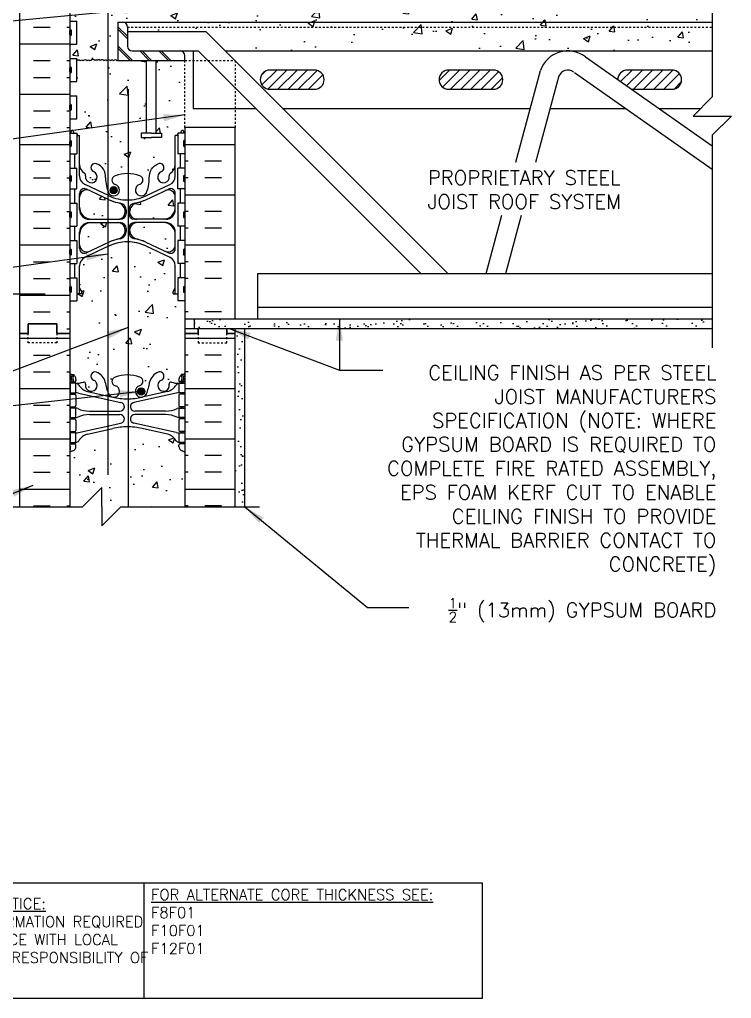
# Model space of a CAD drawing. Header units: inches. Extents: x 97.5 to 154.8, y 158.5 to 237.3.
# Drawn here: x 117.7 to 154.8, y 158.5 to 209.6 of the extents above; entities that cross this region are included whole.
import ezdxf

# ---------------------------------------------------------------- set-up
doc = ezdxf.new("R2010")
doc.units = ezdxf.units.IN
doc.header["$LTSCALE"] = 0.5
doc.header["$MEASUREMENT"] = 0
doc.linetypes.add('DASHED2', pattern=[0.375, 0.25, -0.125])
doc.linetypes.add('HIDDEN2', pattern=[0.1875, 0.125, -0.0625])
for name, color, linetype in [('HATCH', 12, 'Continuous'), ('Hidden2', 12, 'HIDDEN2'), ('line25', 2, 'Continuous'), ('LINE3', 3, 'Continuous'), ('LINE50', 5, 'Continuous'), ('LINE9', 9, 'Continuous'), ('TEXT', 4, 'Continuous'), ('Web_Edge', 9, 'Continuous')]:
    doc.layers.add(name, color=color, linetype=linetype)
doc.styles.add('DIM', font='romans.shx', dxfattribs={"width": 0.7})
doc.styles.add('ROMANS', font='romans.shx', dxfattribs={"height": 0.75})
doc.styles.get("Standard").update_dxf_attribs({"font": 'romans.shx', "height": 0.75})
doc.dimstyles.new('ext_12', dxfattribs={"dimscale": 12, "dimtxt": 0.075, "dimasz": 0.09375, "dimexe": 0.09375, "dimexo": 0.0625, "dimgap": 0.0625, "dimtad": 1, "dimdec": 1, "dimzin": 2, "dimdsep": 46, "dimlunit": 4, "dimtxsty": 'DIM', "dimcen": 0.09, "dimdle": 0.09375, "dimclrt": 4, "dimadec": 0, "dimazin": 0, "dimtfac": 1, "dimtdec": 1, "dimtmove": 2, "dimatfit": 3, "dimfxl": 1, "dimfrac": 2, "dimtolj": 1, "dimtzin": 0, "dimarcsym": 0})
pattern_1 = [(50, (0, 0), (3.5863, -0.31376), [0.375, -4.125]), (355, (0, 0), (-0.693757, 3.76096), [0.3, -3.3]), (100.4514, (0.299, -0.026), (2.892544, 3.4472), [0.3187, -3.50571]), (46.1842, (0, 1), (5.33621, -0.827596), [0.5625, -6.1875]), (96.6356, (0.4447, 0.931), (4.67331, 4.87059), [0.47805, -5.25857]), (351.1842, (0, 1), (4.67331, 4.87059), [0.45, -4.95]), (21, (0.5, 0.75), (2.984535, -2.013094), [0.375, -4.125]), (326, (0.5, 0.75), (1.216577, 3.62575), [0.3, -3.3]), (71.4514, (0.7487, 0.5822), (4.20111, 1.612656), [0.3187, -3.50571]), (37.5, (0, 0), (0.060799, 1.664469), [0, -3.26, 0, -3.35, 0, -3.3125]), (7.5, (0, 0), (1.315348, 1.972059), [0, -1.91, 0, -3.185, 0, -1.2625]), (327.5, (-1.115, 0), (2.669112, -0.1127744), [0, -1.25, 0, -3.9, 0, -5.175]), (317.5, (-1.615, 0), (2.91593, 0.500525), [0, -1.625, 0, -2.59, 0, -3.675])]

msp = doc.modelspace()

# ---------------------------------------------------------------- hatches: boundary and pattern name
at = {"layer": 'HATCH'}
h = msp.add_hatch(dxfattribs=at)
h.set_pattern_fill('AR-CONC', color=256, scale=0.5)
h.set_pattern_definition(pattern_1)
h.paths.add_polyline_path([(126.307, 230.738, 0.336749), (125.645, 230.632, 0.520567), (125.258, 230.632, 0.520567), (124.758, 230.632, 0.520567), (123.912, 230.632, 0.520567), (123.63, 230.632, 0.520567), (122.735, 230.632, 0.520567), (121.995, 230.632, 0.520567), (121.302, 230.632, 0.520567), (121.082, 230.632, 0.321585), (120.307, 230.658), (120.307, 230.033, 0.064398), (120.417, 229.967), (120.507, 229.967), (120.507, 229.926, -0.249069), (120.617, 229.719), (120.617, 229.651, -0.414214), (120.554, 229.589), (120.507, 229.589), (120.507, 229.519), (120.612, 229.519, 0.10046), (121.006, 229.576, -0.601435), (121.125, 229.471, 2.182095), (121.535, 229.684, -1), (121.699, 230.092, -0.24438), (122.147, 229.572, 0.053157), (122.313, 228.957, 0.223253), (122.513, 228.793), (122.533, 228.788, 0.955472), (122.671, 229.382, -0.735593), (122.658, 229.84, -0.082755), (123.307, 229.948, -0.082755), (123.956, 229.84, -0.735593), (123.943, 229.382, 0.955472), (124.081, 228.788), (124.101, 228.793, 0.223253), (124.301, 228.957, 0.053157), (124.467, 229.572, -0.24438), (124.915, 230.092, -1), (125.079, 229.684, 2.182095), (125.489, 229.471, -0.601435), (125.608, 229.576, 0.10046), (126.002, 229.519), (126.107, 229.519), (126.107, 229.589), (126.059, 229.589, -0.414214), (125.997, 229.651), (125.997, 229.719, -0.249069), (126.107, 229.926), (126.107, 229.967), (126.197, 229.967, 0.064398), (126.307, 230.033)])
h.paths.add_polyline_path([(126.307, 225.904, 0.082415), (126.164, 225.983, -0.317837), (125.997, 226.219), (125.997, 226.286, -0.414214), (126.059, 226.349), (126.107, 226.349), (126.107, 226.419), (126.002, 226.419, -0.188973), (125.846, 226.513, 0.196323), (125.397, 226.86), (124.075, 227.15, 0.057795), (123.307, 227.239, 0.057795), (122.539, 227.15), (121.217, 226.86, 0.196323), (120.768, 226.513, -0.188973), (120.612, 226.419), (120.507, 226.419), (120.507, 226.349), (120.554, 226.349, -0.414214), (120.617, 226.286), (120.617, 226.219, -0.317837), (120.45, 225.983, 0.082415), (120.307, 225.904), (120.307, 222.754), (120.571, 222.754), (121.571, 221.754), (121.571, 223.754), (122.571, 222.754), (126.307, 222.754)])
h.paths.add_polyline_path([(126.307, 220.254), (122.571, 220.254), (121.571, 221.254), (121.571, 219.254), (120.571, 220.254), (120.307, 220.254), (120.307, 217.473, 0.082415), (120.45, 217.394, -0.317837), (120.617, 217.158), (120.617, 217.091, -0.414214), (120.554, 217.028), (120.507, 217.028), (120.507, 216.958), (120.612, 216.958, -0.188973), (120.768, 216.863, 0.196323), (121.217, 216.517), (122.539, 216.227, 0.057795), (123.307, 216.138, 0.057795), (124.075, 216.227), (125.397, 216.517, 0.196323), (125.846, 216.863, -0.188973), (126.002, 216.958), (126.107, 216.958), (126.107, 217.028), (126.059, 217.028, -0.414214), (125.997, 217.091), (125.997, 217.158, -0.317837), (126.164, 217.394, 0.082415), (126.307, 217.473)])
h.paths.add_polyline_path([(126.307, 213.343, 0.064398), (126.197, 213.409), (126.107, 213.409), (126.107, 213.451, -0.249069), (125.997, 213.658), (125.997, 213.726, -0.414214), (126.059, 213.788), (126.107, 213.788), (126.107, 213.858), (126.002, 213.858, 0.10046), (125.608, 213.801, -0.601435), (125.489, 213.906, 2.182095), (125.079, 213.693, -1), (124.915, 213.285, -0.24438), (124.467, 213.805, 0.053157), (124.301, 214.419, 0.223253), (124.101, 214.584), (124.081, 214.589, 0.955472), (123.943, 213.995, -0.735593), (123.956, 213.537, -0.082755), (123.307, 213.429, -0.082755), (122.658, 213.537, -0.735593), (122.671, 213.995, 0.955472), (122.533, 214.589), (122.513, 214.584, 0.223253), (122.313, 214.419, 0.053157), (122.147, 213.805, -0.24438), (121.699, 213.285, -1), (121.535, 213.693, 2.182095), (121.125, 213.906, -0.601435), (121.006, 213.801, 0.10046), (120.612, 213.858), (120.507, 213.858), (120.507, 213.788), (120.554, 213.788, -0.414214), (120.617, 213.726), (120.617, 213.658, -0.249069), (120.507, 213.451), (120.507, 213.409), (120.417, 213.409, 0.064398), (120.307, 213.343), (120.307, 211.254), (120.307, 210.776, -0.028988), (120.317, 210.764, -0.520567), (120.508, 210.754, -0.520567), (120.608, 210.754, -0.520567), (120.759, 210.754, -0.520567), (120.886, 210.754, -0.520567), (121.059, 210.754, -0.38834), (121.326, 210.764, -0.520567), (121.436, 210.764, -0.520567), (121.65, 210.764, -0.520567), (121.809, 210.764, -0.520567), (122.032, 210.764, -0.520567), (122.224, 210.754, -0.520567), (122.324, 210.754, -0.520567), (122.474, 210.754, -0.520567), (122.602, 210.754, -0.520567), (122.775, 210.754, -0.520567), (122.948, 210.754, -0.520567), (123.076, 210.754, -0.25248), (123.154, 210.794, -0.25248), (123.231, 210.754, -0.520567), (123.359, 210.754, -0.520567), (123.532, 210.754, -0.520567), (123.705, 210.754, -0.520567), (123.833, 210.754, -0.520567), (123.983, 210.754, -0.520567), (124.083, 210.754, -0.520567), (124.275, 210.764, -0.520567), (124.498, 210.764, -0.520567), (124.657, 210.764, -0.520567), (124.871, 210.764, -0.520567), (124.981, 210.764, -0.520567), (125.113, 210.768, -0.520567), (125.245, 210.764, -0.520567), (125.354, 210.764, -0.520567), (125.568, 210.764, -0.520567), (125.728, 210.764, -0.520567), (125.951, 210.764, -0.520567), (126.143, 210.754, -0.520567), (126.243, 210.754, -0.520567), (126.393, 210.754, -0.520567), (126.521, 210.754, -0.520567), (126.694, 210.754, -0.520567), (126.867, 210.754, -0.520567), (126.994, 210.754), (126.994, 211.254), (126.307, 211.254)])
h.paths.add_polyline_path([(153.839, 210.754), (126.994, 210.754, 0.520567), (126.867, 210.754, 0.520567), (126.694, 210.754, 0.520567), (126.521, 210.754, 0.520567), (126.393, 210.754, 0.520567), (126.243, 210.754, 0.520567), (126.143, 210.754, 0.520567), (125.951, 210.764, 0.520567), (125.728, 210.764, 0.520567), (125.568, 210.764, 0.520567), (125.354, 210.764, 0.520567), (125.245, 210.764, 0.520567), (125.113, 210.768, 0.520567), (124.981, 210.764, 0.520567), (124.871, 210.764, 0.520567), (124.657, 210.764, 0.520567), (124.498, 210.764, 0.520567), (124.275, 210.764, 0.520567), (124.083, 210.754, 0.520567), (123.983, 210.754, 0.520567), (123.833, 210.754, 0.520567), (123.705, 210.754, 0.520567), (123.532, 210.754, 0.520567), (123.359, 210.754, 0.520567), (123.231, 210.754, 0.25248), (123.154, 210.794, 0.25248), (123.076, 210.754, 0.520567), (122.948, 210.754, 0.520567), (122.775, 210.754, 0.520567), (122.602, 210.754, 0.520567), (122.474, 210.754, 0.520567), (122.324, 210.754, 0.520567), (122.224, 210.754, 0.520567), (122.032, 210.764, 0.520567), (121.809, 210.764, 0.520567), (121.65, 210.764, 0.520567), (121.436, 210.764, 0.520567), (121.326, 210.764, 0.38834), (121.059, 210.754, 0.520567), (120.886, 210.754, 0.520567), (120.759, 210.754, 0.520567), (120.608, 210.754, 0.520567), (120.508, 210.754, 0.569989), (120.307, 210.749), (120.307, 209.559), (120.672, 209.559), (120.672, 208.359), (120.307, 208.359), (120.307, 207.609), (120.672, 207.609), (120.672, 207.488, -0.500794), (120.845, 207.482, -0.520567), (120.999, 207.482, -0.520567), (121.199, 207.482, -0.520567), (121.33, 207.482, -0.520567), (121.404, 207.505, -0.520567), (121.604, 207.505, -0.520567), (121.729, 207.505, -0.520567), (121.883, 207.505, -0.268314), (121.919, 207.516, -0.520567), (122.085, 207.487, -0.520567), (122.244, 207.487, -0.520567), (122.421, 207.487, -0.520567), (122.575, 207.487, -0.520567), (122.775, 207.487, -0.132), (122.807, 207.514), (122.807, 209.504), (123.057, 209.504), (153.839, 209.504)])
h.paths.add_polyline_path([(124.307, 207.504), (122.807, 207.504), (122.807, 207.514, 0.132), (122.775, 207.487, 0.520567), (122.575, 207.487, 0.520567), (122.421, 207.487, 0.520567), (122.244, 207.487, 0.520567), (122.085, 207.487, 0.520567), (121.919, 207.516, 0.268314), (121.883, 207.505, 0.520567), (121.729, 207.505, 0.520567), (121.604, 207.505, 0.520567), (121.404, 207.505, 0.520567), (121.33, 207.482, 0.520567), (121.199, 207.482, 0.520567), (120.999, 207.482, 0.520567), (120.845, 207.482, 0.500794), (120.672, 207.488), (120.672, 206.409), (120.307, 206.409), (120.307, 205.659), (120.672, 205.659), (120.672, 204.459), (120.307, 204.459), (120.307, 203.709), (120.344, 203.709), (120.382, 203.826, -0.6), (120.482, 203.826), (120.52, 203.709), (120.672, 203.709), (120.672, 203.673, -0.327813), (120.707, 203.626), (120.707, 203.596), (120.807, 203.596), (120.807, 202.08, 0.258958), (121.066, 201.614, -0.31131), (121.123, 201.483, 2.127293), (121.535, 201.708, -1), (121.699, 202.116, -0.325306), (122.165, 201.374, 0.10488), (122.338, 200.562, 1.422913), (122.671, 201.03, -0.735593), (122.658, 201.488, -0.082755), (123.307, 201.596, -0.082755), (123.956, 201.488, -0.735593), (123.943, 201.03, 1.422913), (124.276, 200.562, 0.10488), (124.449, 201.374, -0.325306), (124.915, 202.116, -1), (125.079, 201.708, 2.127293), (125.491, 201.483, -0.31131), (125.548, 201.614, 0.258958), (125.807, 202.08), (125.807, 203.596), (125.907, 203.596), (125.907, 203.626, -0.327813), (125.942, 203.673), (125.942, 203.709), (126.094, 203.709), (126.132, 203.826, -0.6), (126.232, 203.826), (126.27, 203.709), (126.307, 203.709), (126.307, 204.004), (126.307, 207.504), (124.807, 207.504), (124.807, 203.712), (125.086, 203.712), (125.086, 203.486), (124.826, 203.486), (124.557, 203.486), (124.028, 203.486), (124.028, 203.712), (124.307, 203.712)])
h.paths.add_polyline_path([(122.804, 200.078, -0.053094), (122.353, 200.233), (121.341, 200.707, 0.549071), (120.807, 200.367), (120.807, 199.841, 0.414214), (121.432, 199.216), (122.817, 199.216, 0.085652), (122.943, 199.237, 0.316711), (123.192, 199.59, 0.350119)])
h.paths.add_polyline_path([(122.817, 199.036), (121.432, 199.036, 0.414214), (120.807, 198.411), (120.807, 197.884, 0.549071), (121.341, 197.544), (122.353, 198.018, -0.053094), (122.804, 198.173, 0.350119), (123.192, 198.662, 0.413582)])
h.paths.add_polyline_path([(125.182, 199.036), (123.797, 199.036, 0.413582), (123.422, 198.662, 0.350119), (123.81, 198.173, -0.053094), (124.261, 198.018), (125.273, 197.544, 0.549071), (125.807, 197.884), (125.807, 198.411, 0.414214)])
h.paths.add_polyline_path([(125.807, 199.841), (125.807, 200.367, 0.549071), (125.273, 200.707), (124.261, 200.233, -0.053094), (123.81, 200.078, 0.350119), (123.422, 199.59, 0.413582), (123.797, 199.216), (125.182, 199.216, 0.414214)])
h.paths.add_polyline_path([(125.807, 196.778, 0.291097), (125.519, 197.231), (124.261, 197.819, 0.093369), (123.454, 198.027, 0.016332), (123.307, 198.031, 0.109869), (122.353, 197.819), (121.095, 197.231, 0.291097), (120.807, 196.778), (120.807, 195.637), (120.927, 195.437), (120.927, 195.324), (120.672, 195.324), (120.672, 194.949), (120.307, 194.949), (120.307, 193.254), (120.307, 191.165, 0.064398), (120.417, 191.099), (120.507, 191.099), (120.507, 191.058, -0.249069), (120.617, 190.851), (120.617, 190.783, -0.414214), (120.554, 190.721), (120.507, 190.721), (120.507, 190.651), (120.612, 190.651, 0.10046), (121.006, 190.708, -0.601435), (121.125, 190.603, 2.182095), (121.535, 190.816, -1), (121.699, 191.224, -0.24438), (122.147, 190.704, 0.053157), (122.313, 190.089, 0.223253), (122.513, 189.925), (122.533, 189.92, 0.955472), (122.671, 190.514, -0.735593), (122.658, 190.972, -0.082755), (123.307, 191.08, -0.082755), (123.956, 190.972, -0.735593), (123.943, 190.514, 0.955472), (124.081, 189.92), (124.101, 189.925, 0.223253), (124.301, 190.089, 0.053157), (124.467, 190.704, -0.24438), (124.915, 191.224, -1), (125.079, 190.816, 2.182095), (125.489, 190.603, -0.601435), (125.608, 190.708, 0.10046), (126.002, 190.651), (126.107, 190.651), (126.107, 190.721), (126.059, 190.721, -0.414214), (125.997, 190.783), (125.997, 190.851, -0.249069), (126.107, 191.058), (126.107, 191.099), (126.197, 191.099, 0.064398), (126.307, 191.165), (126.307, 193.254), (126.307, 194.949), (125.942, 194.949), (125.942, 195.324), (125.687, 195.324), (125.687, 195.437), (125.807, 195.637)])
h.paths.add_polyline_path([(126.307, 187.036, 0.082415), (126.164, 187.115, -0.317837), (125.997, 187.351), (125.997, 187.418, -0.414214), (126.059, 187.481), (126.107, 187.481), (126.107, 187.551), (126.002, 187.551, -0.188973), (125.846, 187.645, 0.196323), (125.397, 187.992), (124.075, 188.282, 0.057795), (123.307, 188.371, 0.057795), (122.539, 188.282), (121.217, 187.992, 0.196323), (120.768, 187.645, -0.188973), (120.612, 187.551), (120.507, 187.551), (120.507, 187.481), (120.554, 187.481, -0.414214), (120.617, 187.418), (120.617, 187.351, -0.317837), (120.45, 187.115, 0.082415), (120.307, 187.036), (120.307, 184.195), (120.963, 184.195), (121.963, 185.195), (121.963, 184.195), (121.963, 183.195), (122.963, 184.195), (126.307, 184.195)])
h = msp.add_hatch(dxfattribs=at)
h.set_pattern_fill('INSUL', color=256, scale=7, style=0)
h.set_pattern_definition([(0, (-2805.8547, -203.755), (0, 2.625), []), (0, (-2805.8547, -202.88), (0, 2.625), [0.875, -0.875]), (0, (-2805.8547, -202.005), (0, 2.625), [0.875, -0.875])])
h.paths.add_polyline_path([(117.682, 193.254), (118.119, 193.254), (118.119, 193.754), (119.619, 193.754), (119.619, 193.254), (120.307, 193.254), (120.307, 211.254), (119.619, 211.254), (119.619, 211.754), (118.119, 211.754), (118.119, 211.254), (117.682, 211.254)])
h = msp.add_hatch(dxfattribs=at)
h.set_pattern_fill('AR-CONC', color=256, scale=0.5)
h.set_pattern_definition(pattern_1)
h.paths.add_polyline_path([(153.839, 209.254), (123.307, 209.254), (123.307, 209.004), (127.409, 209.004), (128.409, 208.004), (153.839, 208.004)])
h.paths.add_polyline_path([(153.839, 209.504), (123.057, 209.504, -0.414214), (123.307, 209.254), (153.839, 209.254)])
h = msp.add_hatch(dxfattribs=at)
h.set_pattern_fill('ANSI31', color=256, scale=3, style=0)
h.set_pattern_definition([(45, (140.95376, 206.25106), (-0.265165, 0.265165), [])])
h.paths.add_polyline_path([(142.407, 206.005, 1), (142.407, 207.004), (140.075, 207.004, 1), (140.075, 206.005)])
h.paths.add_polyline_path([(151.738, 206.005, 1), (151.738, 207.004), (149.407, 207.004, 0.413962), (148.907, 206.505), (149.621, 206.005)])
h.paths.add_polyline_path([(133.076, 207.004), (130.744, 207.004, 1), (130.744, 206.005), (133.076, 206.005, 1)])
h = msp.add_hatch(dxfattribs=at)
h.set_pattern_fill('INSUL', color=256, scale=7, style=0)
h.set_pattern_definition([(180, (3052.4685, -203.755), (0, 2.625), []), (180, (3052.4685, -202.88), (0, 2.625), [0.875, -0.875]), (180, (3052.4685, -202.005), (0, 2.625), [0.875, -0.875])])
h.paths.add_polyline_path([(128.932, 195.129), (126.307, 195.129), (126.307, 193.254), (126.994, 193.254), (126.994, 193.754), (128.494, 193.754), (128.494, 193.254), (128.932, 193.254)])
h.paths.add_polyline_path([(126.307, 195.754), (128.932, 195.754), (128.932, 204.004), (126.307, 204.004)])
h = msp.add_hatch(dxfattribs=at)
h.set_pattern_fill('AR-SAND', color=256, scale=0.5, style=0)
h.set_pattern_definition([(37.5, (136.2774, 193.7507), (-0.031497, 0.963412), [0, -0.76, 0, -0.85, 0, -0.8125]), (7.5, (136.2774, 193.7507), (0.88489, 1.41107), [0, -0.41, 0, -0.685, 0, -0.2625]), (327.5, (135.6624, 193.7507), (1.55707, 0.00283), [0, -0.25, 0, -0.9, 0, -1.175]), (317.5, (135.6624, 193.7507), (1.50306, 0.43884), [0, -0.125, 0, -0.59, 0, -0.675])])
h.paths.add_polyline_path([(153.839, 194.004), (126.785, 194.004), (126.785, 193.504), (153.839, 193.504)])
h.paths.add_polyline_path([(128.932, 190.719), (129.432, 189.77), (129.432, 193.504), (128.932, 193.504)])
h.paths.add_polyline_path([(128.932, 184.195), (129.432, 184.195), (129.432, 189.77), (128.932, 190.719)])
h = msp.add_hatch(dxfattribs=at)
h.set_pattern_fill('INSUL', color=256, scale=7, style=0)
h.set_pattern_definition([(0, (-2805.8547, -221.755), (0, 2.625), []), (0, (-2805.8547, -220.88), (0, 2.625), [0.875, -0.875]), (0, (-2805.8547, -220.005), (0, 2.625), [0.875, -0.875])])
h.paths.add_polyline_path([(117.682, 184.195), (120.307, 184.195), (120.307, 193.254), (119.619, 193.254), (119.619, 193.754), (118.119, 193.754), (118.119, 193.254), (117.682, 193.254)])
h = msp.add_hatch(dxfattribs=at)
h.set_pattern_fill('INSUL', color=256, scale=7, style=0)
h.set_pattern_definition([(180, (3052.4685, -221.755), (0, 2.625), []), (180, (3052.4685, -220.88), (0, 2.625), [0.875, -0.875]), (180, (3052.4685, -220.005), (0, 2.625), [0.875, -0.875])])
h.paths.add_polyline_path([(126.307, 184.195), (128.932, 184.195), (128.932, 193.254), (128.494, 193.254), (128.494, 193.754), (126.994, 193.754), (126.994, 193.254), (126.307, 193.254)])
at = {"layer": 'LINE3'}
h = msp.add_hatch(color=256, dxfattribs=at)
h.paths.add_polyline_path([(122.773, 200.77, 0.831395), (122.404, 200.77)])
h.paths.add_polyline_path([(122.776, 200.736, 0.045935), (122.773, 200.77), (122.404, 200.77, 0.045935), (122.401, 200.736, 1)])
h = msp.add_hatch(color=256, dxfattribs=at)
h.paths.add_polyline_path([(124.21, 190.254, 0.831395), (123.841, 190.254)])
h.paths.add_polyline_path([(124.213, 190.22, 0.045935), (124.21, 190.254), (123.841, 190.254, 0.045935), (123.838, 190.22, 1)])

# ---------------------------------------------------------------- linework, layer by layer
at = {"layer": 'HATCH'}
for p, q in [((122.807, 209.269), (123.307, 208.769)), ((122.807, 209.144), (123.307, 208.644)), ((122.807, 208.269), (123.571, 207.504)), ((122.807, 208.144), (123.446, 207.504)), ((123.946, 208.004), (124.446, 207.504)), ((124.071, 208.004), (124.571, 207.504)), ((124.946, 208.004), (125.446, 207.504)), ((125.071, 208.004), (125.571, 207.504))]:
    msp.add_line(p, q, dxfattribs=at)
for points in [[(121.883, 207.505, 0.520567), (121.729, 207.505, 0.520567), (121.604, 207.505, 0.520567), (121.404, 207.505, 0.520567), (121.33, 207.482, 0.520567), (121.199, 207.482, 0.520567), (120.999, 207.482, 0.520567), (120.845, 207.482, 0.500794), (120.672, 207.488, 0.500794)], [(122.807, 207.514, 0.132), (122.775, 207.487, 0.520567), (122.575, 207.487, 0.520567), (122.421, 207.487, 0.520567), (122.244, 207.487, 0.520567), (122.085, 207.487, 0.520567), (121.919, 207.516, 0.268314), (121.883, 207.505)]]:
    msp.add_lwpolyline(points, format="xyb", dxfattribs=at)
at = {"layer": 'Hidden2', "linetype": 'HIDDEN2'}
msp.add_line((123.307, 209.254), (153.839, 209.254), dxfattribs=at)
at = {"layer": 'Hidden2'}
for p, q in [((126.307, 204.004), (126.307, 207.504)), ((126.307, 207.504), (128.932, 207.504)), ((128.932, 207.504), (128.932, 204.004))]:
    msp.add_line(p, q, dxfattribs=at)
at = {"layer": 'line25'}
for p, q in [((120.307, 211.254), (120.307, 209.559)), ((120.307, 209.559), (120.672, 209.559)), ((120.307, 209.559), (120.672, 209.559)), ((120.307, 209.559), (120.307, 193.254)), ((120.672, 208.359), (120.672, 209.559)), ((122.807, 209.504), (122.807, 207.504)), ((122.807, 209.504), (123.057, 209.504)), ((123.307, 209.254), (123.307, 208.254)), ((120.307, 208.359), (120.672, 208.359)), ((120.307, 207.609), (120.672, 207.609)), ((120.672, 206.409), (120.672, 207.609)), ((123.557, 208.004), (126.057, 208.004)), ((126.307, 207.504), (126.307, 207.754)), ((122.807, 207.504), (126.307, 207.504)), ((124.307, 203.712), (124.307, 207.504)), ((124.807, 203.712), (124.807, 207.504)), ((120.307, 206.409), (120.672, 206.409)), ((120.307, 205.659), (120.672, 205.659)), ((120.672, 204.459), (120.672, 205.659)), ((120.307, 204.459), (120.672, 204.459)), ((126.307, 204.004), (126.307, 193.254)), ((128.932, 204.004), (126.307, 204.004)), ((120.307, 203.709), (120.672, 203.709)), ((120.672, 203.709), (120.672, 202.629)), ((126.307, 203.709), (125.942, 203.709)), ((125.942, 203.709), (125.942, 202.629)), ((120.307, 202.629), (120.672, 202.629)), ((126.307, 202.629), (125.942, 202.629)), ((120.307, 201.879), (120.672, 201.879)), ((120.672, 200.799), (120.672, 201.879)), ((126.307, 201.879), (125.942, 201.879)), ((125.942, 200.799), (125.942, 201.879)), ((120.307, 200.799), (120.672, 200.799)), ((126.307, 200.799), (125.942, 200.799)), ((120.307, 200.049), (120.672, 200.049)), ((120.672, 200.049), (120.672, 198.849)), ((126.307, 200.049), (125.942, 200.049)), ((125.942, 200.049), (125.942, 198.849)), ((120.307, 198.849), (120.672, 198.849)), ((126.307, 198.849), (125.942, 198.849)), ((120.307, 198.099), (120.672, 198.099)), ((120.672, 198.099), (120.672, 196.899)), ((125.942, 198.099), (125.942, 196.899)), ((126.307, 198.099), (125.942, 198.099)), ((120.307, 196.899), (120.672, 196.899)), ((126.307, 196.899), (125.942, 196.899)), ((120.307, 196.149), (120.672, 196.149)), ((120.672, 196.149), (120.672, 194.949)), ((126.307, 196.149), (125.942, 196.149)), ((125.942, 196.149), (125.942, 194.949)), ((120.307, 194.949), (120.672, 194.949)), ((126.307, 194.949), (125.942, 194.949)), ((126.785, 194.004), (126.785, 193.504)), ((120.307, 193.254), (120.307, 184.195)), ((126.307, 193.254), (126.307, 184.195))]:
    msp.add_line(p, q, dxfattribs=at)
for points in [[(124.557, 203.712), (124.028, 203.712), (124.028, 203.486), (124.557, 203.486)], [(124.557, 203.712), (125.086, 203.712), (125.086, 203.486), (124.826, 203.486)], [(124.826, 203.486), (124.557, 203.486)]]:
    msp.add_lwpolyline(points, dxfattribs=at)
for centre, start, end in [((123.057, 209.254), 0, 90), ((123.557, 208.254), 180, 270), ((126.057, 207.754), 0, 90)]:
    msp.add_arc(centre, 0.25, start, end, dxfattribs=at)
at = {"layer": 'LINE3'}
for p, q in [((122.284, 220.541), (122.284, 185.861)), ((123.345, 206.004), (123.345, 184.195))]:
    msp.add_line(p, q, dxfattribs=at)
for centre in [(122.588, 200.736), (124.025, 190.22)]:
    msp.add_circle(centre, 0.188, dxfattribs=at)
at = {"layer": 'LINE50'}
for p, q in [((117.682, 193.254), (117.682, 211.254)), ((128.932, 194.004), (128.932, 204.004)), ((117.682, 184.195), (117.682, 193.254)), ((126.994, 193.254), (126.307, 193.254)), ((126.307, 193.254), (126.994, 193.254)), ((126.994, 193.504), (126.994, 193.254)), ((126.994, 193.254), (126.994, 193.504)), ((128.494, 193.254), (128.494, 193.504)), ((128.494, 193.504), (128.494, 193.254)), ((128.932, 193.254), (128.494, 193.254)), ((128.494, 193.254), (128.932, 193.254)), ((128.932, 193.195), (128.932, 193.504)), ((128.932, 184.195), (128.932, 193.254))]:
    msp.add_line(p, q, dxfattribs=at)
for points in [[(120.307, 193.254), (119.619, 193.254), (119.619, 193.754), (118.119, 193.754), (118.119, 193.254), (117.682, 193.254)], [(117.682, 193.254), (118.119, 193.254), (118.119, 193.754), (119.619, 193.754), (119.619, 193.254), (120.307, 193.254)]]:
    msp.add_lwpolyline(points, dxfattribs=at)
at = {"layer": 'LINE9'}
for p, q in [((120.347, 209.109), (120.347, 209.109)), ((123.057, 209.504), (153.839, 209.504)), ((120.307, 208.849), (120.307, 209.069)), ((120.307, 209.014), (120.307, 209.014)), ((120.307, 208.904), (120.307, 208.904)), ((120.347, 208.809), (120.347, 208.809)), ((120.387, 208.849), (120.387, 209.069)), ((127.409, 209.004), (123.307, 209.004)), ((127.409, 209.004), (140.034, 196.379)), ((126.057, 208.004), (126.994, 208.004)), ((126.744, 208.004), (126.744, 205.004)), ((126.994, 208.004), (138.619, 196.379)), ((128.409, 208.004), (153.839, 208.004)), ((145.149, 208.004), (146.649, 208.004)), ((147.213, 207.691), (153.839, 203.051)), ((120.307, 206.899), (120.307, 207.119)), ((120.307, 207.064), (120.307, 207.064)), ((120.347, 207.159), (120.347, 207.159)), ((120.387, 206.899), (120.387, 207.119)), ((120.307, 206.954), (120.307, 206.954)), ((120.347, 206.859), (120.347, 206.859)), ((133.076, 207.004), (130.744, 207.004)), ((142.407, 207.004), (140.075, 207.004)), ((143.591, 202.192), (144.874, 206.981)), ((144.626, 202.192), (145.84, 206.722)), ((146.64, 206.872), (153.839, 201.83)), ((151.738, 207.004), (149.407, 207.004)), ((130.744, 206.005), (133.076, 206.005)), ((140.075, 206.005), (142.407, 206.005)), ((149.621, 206.005), (151.738, 206.005)), ((120.307, 204.949), (120.307, 205.169)), ((120.307, 205.114), (120.307, 205.114)), ((120.347, 205.209), (120.347, 205.209)), ((120.387, 204.949), (120.387, 205.169)), ((120.307, 205.004), (120.307, 205.004)), ((120.347, 204.909), (120.347, 204.909)), ((126.744, 205.004), (129.994, 205.004)), ((131.409, 205.004), (144.345, 205.004)), ((145.38, 205.004), (149.306, 205.004)), ((151.05, 205.004), (153.245, 205.004)), ((120.344, 203.709), (120.382, 203.826)), ((120.52, 203.709), (120.482, 203.826)), ((120.707, 203.626), (120.707, 203.596)), ((120.707, 203.626), (120.707, 203.626)), ((120.707, 203.596), (120.807, 203.596)), ((120.807, 201.474), (120.807, 203.596)), ((125.907, 203.596), (125.807, 203.596)), ((125.807, 201.474), (125.807, 203.596)), ((125.907, 203.626), (125.907, 203.596)), ((125.907, 203.626), (125.907, 203.626)), ((126.094, 203.709), (126.132, 203.826)), ((126.27, 203.709), (126.232, 203.826)), ((120.307, 203.059), (120.307, 203.279)), ((120.307, 203.224), (120.307, 203.224)), ((120.307, 203.114), (120.307, 203.114)), ((120.347, 203.319), (120.347, 203.319)), ((120.347, 203.019), (120.347, 203.019)), ((120.387, 203.059), (120.387, 203.279)), ((126.227, 203.279), (126.227, 203.059)), ((126.267, 203.319), (126.267, 203.319)), ((126.267, 203.019), (126.267, 203.019)), ((126.307, 203.279), (126.307, 203.059)), ((126.307, 203.224), (126.307, 203.224)), ((126.307, 203.114), (126.307, 203.114)), ((126.057, 202.629), (126.057, 201.879)), ((120.307, 201.229), (120.307, 201.449)), ((120.347, 201.489), (120.347, 201.489)), ((120.387, 201.229), (120.387, 201.449)), ((126.227, 201.449), (126.227, 201.229)), ((126.267, 201.489), (126.267, 201.489)), ((126.307, 201.449), (126.307, 201.229)), ((120.307, 201.394), (120.307, 201.394)), ((120.307, 201.284), (120.307, 201.284)), ((120.347, 201.189), (120.347, 201.189)), ((122.353, 200.432), (121.095, 201.021)), ((122.353, 200.432), (121.095, 201.021)), ((124.261, 200.432), (125.519, 201.021)), ((124.261, 200.432), (125.519, 201.021)), ((126.267, 201.189), (126.267, 201.189)), ((126.307, 201.394), (126.307, 201.394)), ((126.307, 201.284), (126.307, 201.284)), ((120.807, 199.716), (120.807, 200.564)), ((122.353, 200.233), (121.163, 200.79)), ((122.353, 200.233), (121.163, 200.79)), ((124.261, 200.233), (125.451, 200.79)), ((124.261, 200.233), (125.451, 200.79)), ((125.807, 199.716), (125.807, 200.564)), ((126.057, 200.799), (126.057, 200.049)), ((120.307, 200.024), (120.307, 200.024)), ((120.307, 199.339), (120.307, 199.559)), ((120.307, 199.504), (120.307, 199.504)), ((120.307, 199.394), (120.307, 199.394)), ((120.347, 199.599), (120.347, 199.599)), ((120.387, 199.339), (120.387, 199.559)), ((123.192, 199.591), (123.192, 199.591)), ((123.247, 199.682), (123.247, 199.528)), ((123.367, 199.682), (123.367, 199.528)), ((123.422, 199.591), (123.422, 199.591)), ((126.227, 199.559), (126.227, 199.339)), ((126.267, 199.599), (126.267, 199.599)), ((126.307, 199.559), (126.307, 199.339)), ((126.307, 199.504), (126.307, 199.504)), ((126.307, 199.394), (126.307, 199.394)), ((142.034, 196.379), (142.851, 199.429)), ((143.069, 196.379), (143.886, 199.429)), ((120.347, 199.299), (120.347, 199.299)), ((121.307, 199.216), (122.934, 199.216)), ((121.307, 199.216), (122.817, 199.216)), ((121.307, 199.036), (122.934, 199.036)), ((121.307, 199.036), (122.817, 199.036)), ((125.307, 199.216), (123.679, 199.216)), ((125.307, 199.036), (123.679, 199.036)), ((125.307, 199.216), (123.797, 199.216)), ((125.307, 199.036), (123.797, 199.036)), ((126.267, 199.299), (126.267, 199.299)), ((120.807, 197.687), (120.807, 198.536)), ((123.247, 198.723), (123.247, 198.569)), ((123.367, 198.723), (123.367, 198.569)), ((125.807, 197.687), (125.807, 198.536)), ((126.057, 198.849), (126.057, 198.099)), ((122.353, 198.018), (121.163, 197.461)), ((122.353, 198.018), (121.163, 197.461)), ((124.261, 198.018), (125.451, 197.461)), ((124.261, 198.018), (125.451, 197.461)), ((120.307, 197.389), (120.307, 197.609)), ((120.307, 197.554), (120.307, 197.554)), ((120.307, 197.444), (120.307, 197.444)), ((120.347, 197.649), (120.347, 197.649)), ((120.347, 197.349), (120.347, 197.349)), ((120.387, 197.389), (120.387, 197.609)), ((122.353, 197.819), (121.095, 197.231)), ((122.353, 197.819), (121.095, 197.231)), ((124.261, 197.819), (125.519, 197.231)), ((124.261, 197.819), (125.519, 197.231)), ((126.227, 197.609), (126.227, 197.389)), ((126.267, 197.649), (126.267, 197.649)), ((126.267, 197.349), (126.267, 197.349)), ((126.307, 197.609), (126.307, 197.389)), ((126.307, 197.554), (126.307, 197.554)), ((126.307, 197.444), (126.307, 197.444)), ((126.057, 196.899), (126.057, 196.149)), ((120.807, 195.324), (120.807, 196.778)), ((125.807, 195.324), (125.807, 196.778)), ((130.119, 196.379), (153.839, 196.379)), ((130.119, 194.004), (130.119, 196.379)), ((117.171, 195.318), (119.017, 195.318)), ((120.307, 195.439), (120.307, 195.659)), ((120.307, 195.604), (120.307, 195.604)), ((120.307, 195.494), (120.307, 195.494)), ((120.347, 195.699), (120.347, 195.699)), ((120.347, 195.399), (120.347, 195.399)), ((120.387, 195.439), (120.387, 195.659)), ((120.927, 195.324), (120.672, 195.324)), ((120.927, 195.437), (120.807, 195.637)), ((120.927, 195.324), (120.927, 195.437)), ((125.687, 195.437), (125.807, 195.637)), ((125.687, 195.324), (125.687, 195.437)), ((125.687, 195.324), (125.942, 195.324)), ((126.227, 195.659), (126.227, 195.439)), ((126.267, 195.699), (126.267, 195.699)), ((126.267, 195.399), (126.267, 195.399)), ((126.307, 195.659), (126.307, 195.439)), ((126.307, 195.604), (126.307, 195.604)), ((126.307, 195.494), (126.307, 195.494)), ((130.119, 194.629), (153.839, 194.629)), ((126.307, 194.004), (153.839, 194.004)), ((126.307, 193.504), (153.839, 193.504)), ((129.432, 184.195), (129.432, 193.504)), ((121.963, 185.195), (120.963, 184.195)), ((121.963, 184.195), (121.963, 185.195)), ((112.425, 184.195), (120.963, 184.195)), ((121.963, 184.195), (121.963, 183.195)), ((121.963, 183.195), (122.963, 184.195)), ((122.963, 184.195), (130.21, 184.195))]:
    msp.add_line(p, q, dxfattribs=at)
for points in [[(153.839, 216.693), (153.839, 205.599), (152.839, 204.599), (154.839, 204.599), (153.839, 203.599), (153.839, 192.504)], [(120.557, 201.879), (120.557, 202.629)], [(120.557, 200.049), (120.557, 200.799)], [(120.557, 198.099), (120.557, 198.849)], [(120.557, 196.149), (120.557, 196.899)]]:
    msp.add_lwpolyline(points, dxfattribs=at)
for points in [[(122.165, 201.374, 0.325312), (121.699, 202.116)], [(124.449, 201.374, -0.325312), (124.915, 202.116)]]:
    msp.add_lwpolyline(points, format="xyb", dxfattribs=at)
at = {"layer": 'LINE9', "linetype": 'DASHED2', "ltscale": 0.15}
for points in [[(119.619, 193.254), (119.619, 193.254), (119.619, 192.754), (118.119, 192.754), (118.119, 193.254), (118.119, 193.254)], [(119.619, 193.254), (119.619, 193.254), (119.619, 192.754), (118.119, 192.754), (118.119, 193.254), (118.119, 193.254)], [(126.994, 193.254), (126.994, 193.254), (126.994, 192.754), (128.494, 192.754), (128.494, 193.254), (128.494, 193.254)], [(126.994, 193.254), (126.994, 193.254), (126.994, 192.754), (128.494, 192.754), (128.494, 193.254), (128.494, 193.254)]]:
    msp.add_lwpolyline(points, dxfattribs=at)
at = {"layer": 'LINE9'}
for centre, radius, start, end in [((120.347, 209.069), 0.04, 90, 180), ((120.347, 209.069), 0.04, 360, 90), ((120.347, 208.849), 0.04, 180, 270), ((120.347, 208.849), 0.04, 270, 0), ((146.296, 206.504), 1.5, 52.3219, 161.4348), ((120.347, 207.119), 0.04, 90, 180), ((120.347, 207.119), 0.04, 360, 90), ((120.347, 206.899), 0.04, 180, 270), ((120.347, 206.899), 0.04, 270, 0), ((130.744, 206.504), 0.5, 90, 270), ((133.076, 206.504), 0.5, 270, 90), ((140.075, 206.504), 0.5, 90, 270), ((142.407, 206.504), 0.5, 270, 90), ((146.296, 206.504), 0.5, 52.3219, 161.4348), ((149.407, 206.504), 0.5, 90, 179.9508), ((151.738, 206.504), 0.5, 270, 90), ((120.347, 205.169), 0.04, 90, 180), ((120.347, 205.169), 0.04, 360, 90), ((120.347, 204.949), 0.04, 180, 270), ((120.347, 204.949), 0.04, 270, 0), ((120.432, 203.799), 0.0567, 28.0725, 151.9275), ((120.657, 203.626), 0.05, 0, 72.5993), ((125.957, 203.626), 0.05, 107.4007, 180), ((126.182, 203.799), 0.0567, 28.0725, 151.9275), ((120.347, 203.279), 0.04, 90, 180), ((120.347, 203.059), 0.04, 180, 270), ((120.347, 203.279), 0.04, 360, 90), ((120.347, 203.059), 0.04, 270, 0), ((126.267, 203.279), 0.04, 90, 180), ((126.267, 203.059), 0.04, 180, 270), ((126.267, 203.279), 0.04, 360, 90), ((126.267, 203.059), 0.04, 270, 0), ((121.357, 202.08), 0.55, 180, 238.0732), ((121.617, 201.912), 0.22, 68.1963, 248.1963), ((124.997, 201.912), 0.22, 291.8037, 111.8037), ((125.257, 202.08), 0.55, 301.9268, 0), ((120.347, 201.449), 0.04, 90, 180), ((120.347, 201.449), 0.04, 360, 90), ((121.307, 201.474), 0.5, 180, 244.9204), ((121, 201.507), 0.125, 348.9056, 58.0732), ((121.422, 201.425), 0.305, 168.9056, 68.1963), ((122.736, 201.261), 0.24, 108.923, 254.2747), ((123.307, 199.596), 2, 90, 108.923), ((123.307, 199.596), 2, 71.077, 90), ((123.878, 201.261), 0.24, 285.7253, 71.077), ((125.192, 201.425), 0.305, 111.8037, 11.0944), ((125.614, 201.507), 0.125, 121.9268, 191.0944), ((125.307, 201.474), 0.5, 295.0796, 0), ((126.267, 201.449), 0.04, 90, 180), ((126.267, 201.449), 0.04, 360, 90), ((120.347, 201.229), 0.04, 180, 270), ((120.347, 201.229), 0.04, 270, 0), ((124.165, 201.375), 2, 180.0146, 203.9638), ((122.588, 200.736), 0.305, 214.6703, 74.2747), ((124.025, 200.736), 0.305, 105.7253, 325.3297), ((122.449, 201.375), 2, 336.0362, 359.9854), ((126.267, 201.229), 0.04, 180, 270), ((126.267, 201.229), 0.04, 270, 0), ((121.057, 200.564), 0.25, 64.9204, 180), ((121.182, 200.367), 0.375, 64.9204, 180), ((121.182, 200.367), 0.375, 64.9204, 180), ((123.307, 202.47), 2.25, 244.9204, 270), ((123.307, 202.47), 2.25, 270, 295.0796), ((125.432, 200.367), 0.375, 0, 115.0796), ((125.432, 200.367), 0.375, 0, 115.0796), ((125.557, 200.564), 0.25, 0, 115.0796), ((123.307, 202.271), 2.25, 244.9204, 260.4613), ((123.307, 202.271), 2.25, 244.9204, 256.7462), ((122.692, 199.591), 0.5, 0, 77.0773), ((122.872, 199.682), 0.375, 360, 80.4613), ((123.742, 199.682), 0.375, 99.5387, 180), ((123.922, 199.591), 0.5, 102.9227, 180), ((123.307, 202.271), 2.25, 279.5387, 295.0796), ((123.307, 202.271), 2.25, 283.2538, 295.0796), ((120.347, 199.559), 0.04, 90, 180), ((120.347, 199.559), 0.04, 360, 90), ((121.432, 199.841), 0.625, 180, 270), ((121.432, 199.841), 0.625, 180, 270), ((121.307, 199.716), 0.5, 180, 270), ((121.307, 199.716), 0.5, 180, 270), ((122.817, 199.591), 0.375, 270, 0), ((122.934, 199.528), 0.312, 270, 0), ((123.679, 199.528), 0.312, 180, 270), ((123.797, 199.591), 0.375, 180, 270), ((125.182, 199.841), 0.625, 270, 0), ((125.182, 199.841), 0.625, 270, 0), ((125.307, 199.716), 0.5, 270, 0), ((125.307, 199.716), 0.5, 270, 0), ((126.267, 199.559), 0.04, 90, 180), ((126.267, 199.559), 0.04, 360, 90), ((120.347, 199.339), 0.04, 180, 270), ((120.347, 199.339), 0.04, 270, 0), ((121.432, 198.411), 0.625, 90, 180), ((121.307, 198.536), 0.5, 90, 180), ((121.432, 198.411), 0.625, 90, 180), ((121.307, 198.536), 0.5, 90, 180), ((122.817, 199.591), 0.375, 270, 289.5821), ((122.817, 198.661), 0.375, 0, 90), ((122.817, 198.661), 0.375, 63.1882, 90), ((122.934, 198.723), 0.312, 0, 90), ((123.679, 198.723), 0.312, 90, 180), ((123.797, 198.661), 0.375, 90, 180), ((123.797, 198.661), 0.375, 90, 116.8118), ((123.797, 199.591), 0.375, 250.4179, 270), ((125.182, 198.411), 0.625, 360, 90), ((125.182, 198.411), 0.625, 360, 90), ((125.307, 198.536), 0.5, 0, 90), ((125.307, 198.536), 0.5, 0, 90), ((126.267, 199.339), 0.04, 180, 270), ((126.267, 199.339), 0.04, 270, 0), ((122.692, 198.661), 0.5, 282.9227, 0), ((122.692, 198.661), 0.5, 282.9227, 324.4006), ((122.872, 198.569), 0.375, 279.5387, 0), ((123.742, 198.569), 0.375, 180, 260.4613), ((123.922, 198.661), 0.5, 180, 257.0773), ((123.922, 198.661), 0.5, 215.5994, 257.0773), ((121.182, 197.884), 0.375, 180, 295.0796), ((121.182, 197.884), 0.375, 180, 295.0796), ((123.307, 195.98), 2.25, 99.5387, 115.0796), ((123.307, 195.98), 2.25, 102.9227, 115.0796), ((123.307, 195.781), 2.25, 90, 115.0796), ((123.307, 195.781), 2.25, 93.7428, 115.0796), ((123.307, 195.781), 2.25, 64.9204, 90), ((123.307, 195.781), 2.25, 64.9204, 86.2572), ((123.307, 195.98), 2.25, 64.9204, 80.4613), ((123.307, 195.98), 2.25, 64.9204, 77.0773), ((125.432, 197.884), 0.375, 244.9204, 360), ((125.432, 197.884), 0.375, 244.9204, 360), ((120.347, 197.609), 0.04, 90, 180), ((120.347, 197.389), 0.04, 180, 270), ((120.347, 197.609), 0.04, 360, 90), ((120.347, 197.389), 0.04, 270, 0), ((121.057, 197.687), 0.25, 180, 295.0796), ((125.557, 197.687), 0.25, 244.9204, 0), ((126.267, 197.609), 0.04, 90, 180), ((126.267, 197.389), 0.04, 180, 270), ((126.267, 197.609), 0.04, 360, 90), ((126.267, 197.389), 0.04, 270, 0), ((121.307, 196.778), 0.5, 115.0796, 180), ((125.307, 196.778), 0.5, 0, 64.9204), ((120.347, 195.659), 0.04, 90, 180), ((120.347, 195.439), 0.04, 180, 270), ((120.347, 195.659), 0.04, 360, 90), ((120.347, 195.439), 0.04, 270, 0), ((126.267, 195.659), 0.04, 90, 180), ((126.267, 195.439), 0.04, 180, 270), ((126.267, 195.659), 0.04, 360, 90), ((126.267, 195.439), 0.04, 270, 0)]:
    msp.add_arc(centre, radius, start, end, dxfattribs=at)
at = {"layer": 'TEXT'}
msp.add_lwpolyline([(111.186, 164.556), (124.17, 164.556), (124.17, 158.518), (111.186, 158.518)], close=True, dxfattribs=at)
msp.add_lwpolyline([(124.17, 164.556), (141.83, 164.556), (141.83, 158.518), (124.17, 158.518)], dxfattribs=at)
at = {"layer": 'Web_Edge'}
for p, q in [((120.307, 190.821), (120.349, 190.821)), ((120.307, 190.721), (120.554, 190.721)), ((120.417, 191.099), (120.507, 191.099)), ((120.417, 190.721), (120.417, 190.651)), ((120.507, 191.099), (120.507, 191.058)), ((120.507, 190.721), (120.507, 190.651)), ((120.617, 190.851), (120.617, 190.783)), ((125.997, 190.851), (125.997, 190.783)), ((126.307, 190.721), (126.059, 190.721)), ((126.197, 191.099), (126.107, 191.099)), ((126.107, 191.099), (126.107, 191.058)), ((126.107, 190.721), (126.107, 190.651)), ((126.197, 190.721), (126.197, 190.651)), ((126.307, 190.821), (126.265, 190.821)), ((121.217, 190.209), (122.539, 189.919)), ((125.397, 190.209), (124.075, 189.919)), ((120.307, 190.081), (120.554, 190.081)), ((120.417, 190.151), (120.417, 190.081)), ((120.507, 190.151), (120.507, 190.081)), ((120.617, 190.018), (120.617, 189.483)), ((120.756, 190.127), (122.967, 189.645)), ((125.858, 190.127), (123.647, 189.645)), ((125.997, 190.018), (125.997, 189.483)), ((126.307, 190.081), (126.059, 190.081)), ((126.107, 190.151), (126.107, 190.081)), ((126.197, 190.151), (126.197, 190.081)), ((120.307, 189.421), (120.554, 189.421)), ((120.417, 189.421), (120.417, 189.351)), ((120.507, 189.421), (120.507, 189.351)), ((121.322, 189.191), (122.918, 189.191)), ((125.292, 189.191), (123.696, 189.191)), ((126.307, 189.421), (126.059, 189.421)), ((126.107, 189.421), (126.107, 189.351)), ((126.197, 189.421), (126.197, 189.351)), ((120.307, 188.781), (120.554, 188.781)), ((120.417, 188.851), (120.417, 188.781)), ((120.507, 188.851), (120.507, 188.781)), ((120.617, 188.718), (120.617, 188.183)), ((121.322, 189.011), (122.918, 189.011)), ((125.292, 189.011), (123.696, 189.011)), ((125.997, 188.718), (125.997, 188.183)), ((126.307, 188.781), (126.059, 188.781)), ((126.107, 188.851), (126.107, 188.781)), ((126.197, 188.851), (126.197, 188.781)), ((120.756, 188.074), (122.967, 188.556)), ((121.217, 187.992), (122.539, 188.282)), ((125.858, 188.074), (123.647, 188.556)), ((125.397, 187.992), (124.075, 188.282)), ((120.307, 188.121), (120.554, 188.121)), ((120.417, 188.121), (120.417, 188.051)), ((120.507, 188.121), (120.507, 188.051)), ((126.307, 188.121), (126.059, 188.121)), ((126.107, 188.121), (126.107, 188.051)), ((126.197, 188.121), (126.197, 188.051)), ((120.307, 187.481), (120.554, 187.481)), ((120.317, 187.361), (120.317, 187.175)), ((120.417, 187.551), (120.417, 187.481)), ((120.507, 187.551), (120.507, 187.481)), ((120.617, 187.351), (120.617, 187.418)), ((125.997, 187.351), (125.997, 187.418)), ((126.307, 187.481), (126.059, 187.481)), ((126.107, 187.551), (126.107, 187.481)), ((126.197, 187.551), (126.197, 187.481)), ((126.297, 187.361), (126.297, 187.175))]:
    msp.add_line(p, q, dxfattribs=at)
for points in [[(120.312, 190.151), (120.612, 190.151), (120.612, 190.651), (120.312, 190.651)], [(126.302, 190.151), (126.002, 190.151), (126.002, 190.651), (126.302, 190.651)], [(120.312, 188.851), (120.612, 188.851), (120.612, 189.351), (120.312, 189.351)], [(126.302, 188.851), (126.002, 188.851), (126.002, 189.351), (126.302, 189.351)], [(120.312, 187.551), (120.612, 187.551), (120.612, 188.051), (120.312, 188.051)], [(126.302, 187.551), (126.002, 187.551), (126.002, 188.051), (126.302, 188.051)]]:
    msp.add_lwpolyline(points, close=True, dxfattribs=at)
for centre, radius, start, end in [((121.617, 191.02), 0.22, 68.1963, 248.1963), ((121.422, 190.533), 0.745, 13.2652, 68.1963), ((125.192, 190.533), 0.745, 111.8037, 166.7348), ((124.997, 191.02), 0.22, 291.8037, 111.8037), ((120.617, 191.558), 0.5, 231.6833, 250.5288), ((120.617, 191.558), 0.6, 238.8907, 245.0748), ((120.349, 190.841), 0.02, 270, 14.1541), ((120.611, 190.905), 0.25, 140.1145, 222.4609), ((120.356, 190.995), 0.02, 340.7916, 65.0748), ((120.453, 191.036), 0.045, 319.1879, 141.448), ((120.459, 190.767), 0.045, 222.4609, 42.4609), ((120.367, 190.851), 0.25, 0, 70.5288), ((120.611, 190.905), 0.16, 140.0001, 222.4609), ((120.554, 190.783), 0.0625, 270, 0), ((120.668, 191.649), 1, 266.7879, 289.9067), ((121.038, 190.624), 0.09, 346.6795, 108.8651), ((121.422, 190.533), 0.305, 166.6795, 68.1963), ((125.11, 191.174), 3, 189.0273, 201.1984), ((122.736, 190.745), 0.24, 108.923, 254.2747), ((123.307, 189.08), 2, 90, 108.923), ((123.307, 189.08), 2, 71.077, 90), ((123.878, 190.745), 0.24, 285.7253, 71.077), ((121.504, 191.174), 3, 338.8016, 350.9727), ((125.192, 190.533), 0.305, 111.8037, 13.3205), ((125.576, 190.624), 0.09, 71.1349, 193.3205), ((125.946, 191.649), 1, 250.0933, 273.2121), ((126.247, 190.851), 0.25, 109.4712, 180), ((126.059, 190.783), 0.0625, 180, 270), ((126.154, 190.767), 0.045, 137.5391, 317.5391), ((126.161, 191.036), 0.045, 38.552, 220.8121), ((126.003, 190.905), 0.16, 317.5391, 39.9999), ((125.997, 191.558), 0.5, 289.4712, 308.3167), ((126.003, 190.905), 0.25, 317.5391, 39.8855), ((126.258, 190.995), 0.02, 114.9252, 199.2084), ((126.265, 190.841), 0.02, 165.8459, 270), ((125.997, 191.558), 0.6, 294.9252, 301.1093), ((120.569, 190.404), 0.25, 37.2777, 80.0823), ((121.416, 190.933), 0.75, 210.155, 254.5838), ((122.588, 190.22), 0.305, 205.3782, 74.2747), ((124.025, 190.22), 0.305, 105.7253, 334.6218), ((125.198, 190.933), 0.75, 285.4162, 329.845), ((126.045, 190.404), 0.25, 99.9177, 142.7223), ((120.554, 190.018), 0.0625, 0, 90), ((120.521, 189.155), 1, 76.4291, 84.7991), ((123.307, 193.186), 3.356, 256.7692, 270), ((123.307, 193.186), 3.356, 270, 283.2308), ((126.093, 189.155), 1, 95.2009, 103.5709), ((126.059, 190.018), 0.0625, 90, 180), ((120.554, 189.483), 0.0625, 270, 0), ((120.608, 189.132), 0.219, 60.4937, 88.92), ((121.352, 190.79), 1.6, 246.5673, 268.9203), ((122.918, 189.421), 0.23, 270, 77.6055), ((123.696, 189.421), 0.23, 102.3945, 270), ((125.262, 190.79), 1.6, 271.0797, 293.4327), ((126.006, 189.132), 0.219, 91.08, 119.5063), ((126.059, 189.483), 0.0625, 180, 270), ((120.554, 188.718), 0.0625, 0, 90), ((120.608, 189.069), 0.219, 271.08, 299.5063), ((120.608, 189.069), 0.219, 271.08, 299.5063), ((121.352, 187.411), 1.6, 91.0797, 113.4327), ((121.352, 187.411), 1.6, 91.0797, 113.4327), ((122.918, 188.781), 0.23, 282.3945, 90), ((123.696, 188.781), 0.23, 90, 257.6055), ((125.262, 187.411), 1.6, 66.5673, 88.9203), ((125.262, 187.411), 1.6, 66.5673, 88.9203), ((126.006, 189.069), 0.219, 240.4937, 268.92), ((126.006, 189.069), 0.219, 240.4937, 268.92), ((126.059, 188.718), 0.0625, 90, 180), ((120.554, 188.183), 0.0625, 270, 0), ((123.307, 185.015), 3.356, 90, 103.2308), ((123.307, 185.015), 3.356, 76.7692, 90), ((126.059, 188.183), 0.0625, 180, 270), ((120.521, 189.046), 1, 275.2009, 283.5709), ((120.569, 187.797), 0.25, 279.9177, 322.7223), ((121.416, 187.269), 0.75, 105.4162, 149.845), ((125.198, 187.269), 0.75, 30.155, 74.5838), ((126.045, 187.797), 0.25, 217.2777, 260.0823), ((126.093, 189.046), 1, 256.4291, 264.7991), ((120.297, 187.361), 0.02, 0, 60.012), ((120.297, 187.175), 0.02, 301.073, 0), ((120.617, 186.643), 0.6, 121.073, 121.1093), ((120.367, 187.351), 0.25, 289.4712, 360), ((120.554, 187.418), 0.0625, 360, 90), ((126.059, 187.418), 0.0625, 90, 180), ((126.247, 187.351), 0.25, 180, 250.5288), ((126.317, 187.361), 0.02, 119.988, 180), ((126.317, 187.175), 0.02, 180, 238.927), ((125.997, 186.643), 0.6, 58.8907, 58.927), ((120.617, 186.643), 0.5, 109.4712, 128.3167), ((125.997, 186.643), 0.5, 51.6833, 70.5288)]:
    msp.add_arc(centre, radius, start, end, dxfattribs=at)

# ---------------------------------------------------------------- texts
at = {"layer": 'TEXT', "char_height": 0.75, "width": 19.5775, "style": 'ROMANS'}
for s, insert, attachment_point in [('PROPRIETARY STEEL \\PJOIST ROOF SYSTEM', (144.024, 201.759), 2), ('CEILING FINISH AS PER STEEL JOIST MANUFACTURERS SPECIFICATION (NOTE: WHERE GYPSUM BOARD IS REQUIRED TO COMPLETE FIRE RATED ASSEMBLY, EPS FOAM KERF CUT TO ENABLE CEILING FINISH TO PROVIDE THERMAL BARRIER CONTACT TO CONCRETE)', (154.055, 186.076), 6), ('\\A1;{\\H0.7x;\\S1/2;}" (13mm) GYPSUM BOARD', (154.055, 178.801), 6)]:
    msp.add_mtext(s, dxfattribs=dict(at, insert=insert, attachment_point=attachment_point))
at = {"layer": 'TEXT', "char_height": 0.5625, "attachment_point": 4}
for s, insert, width in [('{\\LFOR ALTERNATE CORE THICKNESS SEE:\\P}F8F01\\PF10F01\\PF12F01', (124.545, 162.53), 23.33295), ('{\\LDISCLAIMER NOTICE:}\\PSPECIFIC INFORMATION REQUIRED FOR COMPLIANCE WITH LOCAL CODES IS THE RESPONSIBILITY OF THE DESIGNER', (111.553, 161.59), 14.00235)]:
    msp.add_mtext(s, dxfattribs=dict(at, insert=insert, width=width))

# ---------------------------------------------------------------- leaders
at = {"layer": 'TEXT'}
for points in [[(124.248, 210.212), (112.518, 209.122), (108.678, 209.122)], [(126.307, 204.664), (111.282, 202.568), (109.238, 202.568)], [(122.284, 197.391), (112.155, 195.983), (110.111, 195.983)], [(134.375, 194.004), (134.375, 191.325), (136.531, 191.325)], [(123.345, 193.557), (110.478, 188.717), (105.031, 188.717)], [(128.622, 193.504), (134.375, 191.325), (136.635, 191.325)], [(124.025, 190.22), (110.478, 188.717)], [(118.361, 185.308), (111.672, 182.614), (110.177, 182.614)], [(129.432, 184.195), (135.842, 178.931), (137.998, 178.931)]]:
    msp.add_leader(points, dimstyle='ext_12', override={"dimgap": 0.0625, "dimtad": 0}, dxfattribs=at)

doc.saveas('drawing.dxf')
